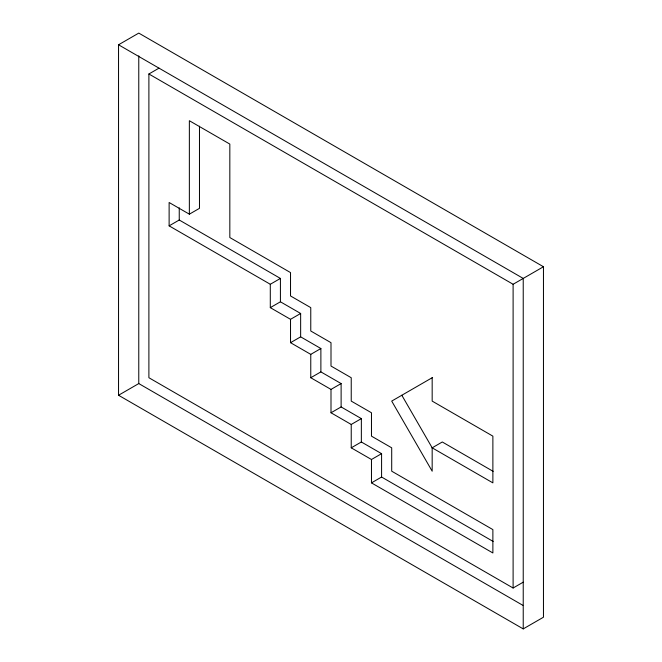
<?xml version="1.0" encoding="UTF-8"?>
<svg xmlns="http://www.w3.org/2000/svg" width="662" height="662" viewBox="0 0 662 662"><rect width="100%" height="100%" fill="white"/><g stroke="black" fill="none" stroke-linecap="round" stroke-linejoin="round"><path stroke-width="0.99" d="M118.539 44.784L138.772 33.1L543.461 266.745L543.461 617.216L523.228 628.9L118.539 395.255L118.539 44.784L523.228 278.429L523.228 628.9M523.228 582.171L513.108 588.013L148.892 377.729L148.892 73.987L159.004 68.145M199.477 126.177L199.477 208.34L189.357 214.174L169.124 202.498L169.124 225.858L179.245 220.016L280.415 278.429L280.415 301.798L300.647 313.474L300.647 336.842L320.88 348.526L320.88 371.887L341.12 383.571L341.12 406.94L361.353 418.616L361.353 441.984L381.585 453.669L381.585 477.029L493.173 541.458M169.124 225.858L270.295 284.271L280.415 278.429M118.539 395.255L138.772 383.571L522.872 605.333M270.295 284.271L270.295 307.64L280.415 301.798M270.295 307.64L290.527 319.316L300.647 313.474M290.527 319.316L290.527 342.684L300.647 336.842M290.527 342.684L310.768 354.369L320.88 348.526M310.768 354.369L310.768 377.729L320.88 371.887M310.768 377.729L331 389.413L341.12 383.571M513.108 588.013L513.108 284.271L543.461 266.745M331 389.413L331 412.774L341.12 406.94M331 412.774L351.232 424.458L361.353 418.616M432.609 377.472L391.705 401.098L432.17 471.187L432.17 447.826L442.29 441.984L493.173 471.361M351.232 424.458L351.232 447.826L361.353 441.984M351.232 447.826L371.473 459.502L381.585 453.669M371.473 459.502L371.473 482.871L381.585 477.029M148.892 73.987L513.108 284.271M432.17 447.826L492.876 482.871L492.876 436.142L432.17 401.098L432.17 377.729M371.473 482.871L492.876 552.969L492.876 529.6L391.705 471.187L391.705 447.826L371.473 436.142L371.473 412.774L351.232 401.098L351.232 377.729L331 366.045L331 342.684L310.768 331L310.768 307.631L290.527 295.955L290.527 272.587L229.83 237.542L229.83 144.084L189.357 120.716L189.357 214.174M401.817 395.255L432.559 448.488M179.245 207.827L179.245 220.016M138.772 55.848L138.772 383.571"/></g></svg>
